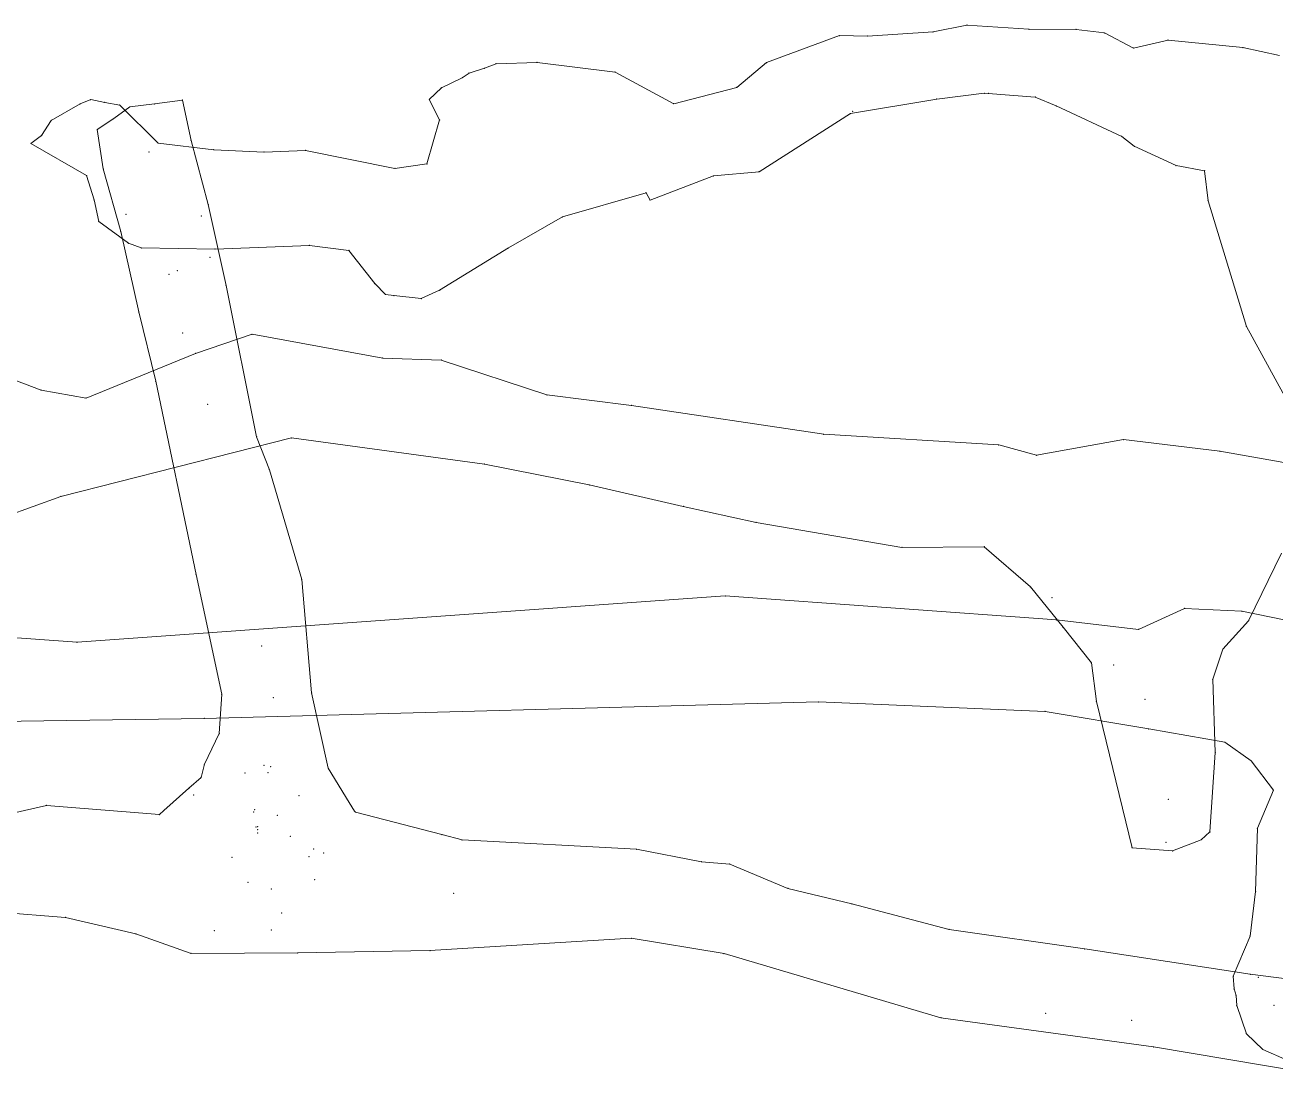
# Model space of a CAD drawing. Header units: millimetres. Extents: x 516689 to 517365, y 4400055 to 4400539.
# Drawn here: x 516914.41 to 516957.91, y 4400470.4 to 4400507.32 of the extents above; entities that cross this region are included whole.
import ezdxf

# ---------------------------------------------------------------- set-up
doc = ezdxf.new("R2010")
doc.units = ezdxf.units.MM
for name, color, linetype, lineweight in [('2PN', 40, 'Continuous', 0), ('415', 172, 'Continuous', 0), ('GAL370_415_KR1_TR', 4, 'Continuous', 0), ('GAL_370', 18, 'Continuous', 0)]:
    doc.layers.add(name, color=color, linetype=linetype, lineweight=lineweight)

msp = doc.modelspace()

# ---------------------------------------------------------------- linework, layer by layer
at = {"layer": '2PN', "lineweight": 0}
for p, q in [((516946.011, 4400507.074, 387), (516947.186, 4400507.316, 387)), ((516947.186, 4400507.316, 387), (516949.348, 4400507.167, 387)), ((516949.348, 4400507.167, 387), (516950.988, 4400507.162, 387)), ((516950.988, 4400507.162, 387), (516951.975, 4400507.04, 387)), ((516940.213, 4400506.008, 387), (516942.752, 4400506.946, 387)), ((516942.752, 4400506.946, 387), (516943.726, 4400506.928, 387)), ((516943.726, 4400506.928, 387), (516946.011, 4400507.074, 387)), ((516951.975, 4400507.04, 387), (516952.985, 4400506.512, 387)), ((516952.985, 4400506.512, 387), (516954.191, 4400506.789, 387)), ((516954.191, 4400506.789, 387), (516956.791, 4400506.533, 387)), ((516956.791, 4400506.533, 387), (516958.061, 4400506.253, 387)), ((516930.395, 4400505.811, 387), (516930.801, 4400505.969, 387)), ((516930.801, 4400505.969, 387), (516932.226, 4400506.017, 387)), ((516932.226, 4400506.017, 387), (516934.94, 4400505.679, 387)), ((516939.176, 4400505.143, 387), (516940.213, 4400506.008, 387)), ((516928.899, 4400505.133, 387), (516929.622, 4400505.483, 387)), ((516929.622, 4400505.483, 387), (516929.864, 4400505.644, 387)), ((516929.864, 4400505.644, 387), (516930.395, 4400505.811, 387)), ((516934.94, 4400505.679, 387), (516936.987, 4400504.577, 387)), ((516928.474, 4400504.728, 387), (516928.899, 4400505.133, 387)), ((516936.987, 4400504.577, 387), (516939.176, 4400505.143, 387)), ((516915.317, 4400503.996, 387), (516916.325, 4400504.573, 387)), ((516916.325, 4400504.573, 387), (516916.695, 4400504.724, 387)), ((516916.695, 4400504.724, 387), (516917.181, 4400504.624, 387)), ((516917.181, 4400504.624, 387), (516917.703, 4400504.53, 387)), ((516928.833, 4400504.013, 387), (516928.474, 4400504.728, 387)), ((516946.137, 4400504.736, 387), (516943.135, 4400504.232, 387)), ((516947.793, 4400504.943, 387), (516946.137, 4400504.736, 387)), ((516947.927, 4400504.935, 387), (516947.793, 4400504.943, 387)), ((516949.566, 4400504.808, 387), (516947.927, 4400504.935, 387)), ((516950.296, 4400504.503, 387), (516949.566, 4400504.808, 387)), ((516917.703, 4400504.53, 387), (516919.037, 4400503.206, 387)), ((516943.135, 4400504.232, 387), (516939.955, 4400502.21, 387)), ((516952.576, 4400503.442, 387), (516950.296, 4400504.503, 387)), ((516914.982, 4400503.47, 387), (516915.317, 4400503.996, 387)), ((516928.395, 4400502.481, 387), (516928.833, 4400504.013, 387)), ((516914.61, 4400503.195, 387), (516914.982, 4400503.47, 387)), ((516953.009, 4400503.096, 387), (516952.576, 4400503.442, 387)), ((516916.55, 4400502.075, 387), (516914.61, 4400503.195, 387)), ((516919.037, 4400503.206, 387), (516920.973, 4400502.975, 387)), ((516920.973, 4400502.975, 387), (516922.727, 4400502.896, 387)), ((516922.727, 4400502.896, 387), (516924.171, 4400502.952, 387)), ((516924.171, 4400502.952, 387), (516927.278, 4400502.325, 387)), ((516954.468, 4400502.426, 387), (516953.009, 4400503.096, 387)), ((516927.278, 4400502.325, 387), (516928.395, 4400502.481, 387)), ((516955.458, 4400502.243, 387), (516954.468, 4400502.426, 387)), ((516916.813, 4400501.23, 387), (516916.55, 4400502.075, 387)), ((516938.366, 4400502.063, 387), (516936.162, 4400501.225, 387)), ((516939.955, 4400502.21, 387), (516938.366, 4400502.063, 387)), ((516955.581, 4400501.203, 387), (516955.458, 4400502.243, 387)), ((516916.972, 4400500.483, 387), (516916.813, 4400501.23, 387)), ((516936.023, 4400501.478, 387), (516933.11, 4400500.639, 387)), ((516936.162, 4400501.225, 387), (516936.023, 4400501.478, 387)), ((516956.914, 4400496.829, 387), (516955.581, 4400501.203, 387)), ((516933.11, 4400500.639, 387), (516931.233, 4400499.557, 387)), ((516918.003, 4400499.72, 387), (516916.972, 4400500.483, 387)), ((516918.452, 4400499.56, 387), (516918.003, 4400499.72, 387)), ((516921.02, 4400499.521, 387), (516918.452, 4400499.56, 387)), ((516924.302, 4400499.649, 387), (516921.02, 4400499.521, 387)), ((516925.682, 4400499.475, 387), (516924.302, 4400499.649, 387)), ((516926.581, 4400498.317, 387), (516925.682, 4400499.475, 387)), ((516931.233, 4400499.557, 387), (516928.833, 4400498.086, 387)), ((516926.948, 4400497.942, 387), (516926.581, 4400498.317, 387)), ((516928.833, 4400498.086, 387), (516928.199, 4400497.796, 387)), ((516927.243, 4400497.903, 387), (516926.948, 4400497.942, 387)), ((516928.199, 4400497.796, 387), (516927.243, 4400497.903, 387)), ((516958.717, 4400493.545, 387), (516956.914, 4400496.829, 387))]:
    msp.add_line(p, q, dxfattribs=at)
for p in [(516947.186, 4400507.316, 387), (516949.348, 4400507.167, 387), (516950.988, 4400507.162, 387), (516942.752, 4400506.946, 387), (516943.726, 4400506.928, 387), (516946.011, 4400507.074, 387), (516951.975, 4400507.04, 387), (516954.191, 4400506.789, 387), (516952.985, 4400506.512, 387), (516956.791, 4400506.533, 387), (516930.801, 4400505.969, 387), (516932.226, 4400506.017, 387), (516940.213, 4400506.008, 387), (516929.622, 4400505.483, 387), (516929.864, 4400505.644, 387), (516930.395, 4400505.811, 387), (516934.94, 4400505.679, 387), (516928.899, 4400505.133, 387), (516939.176, 4400505.143, 387), (516916.325, 4400504.573, 387), (516916.695, 4400504.724, 387), (516917.181, 4400504.624, 387), (516928.474, 4400504.728, 387), (516936.987, 4400504.577, 387), (516946.137, 4400504.736, 387), (516947.793, 4400504.943, 387), (516947.927, 4400504.935, 387), (516949.566, 4400504.808, 387), (516917.703, 4400504.53, 387), (516943.135, 4400504.232, 387), (516943.212, 4400504.317, 387), (516950.296, 4400504.503, 387), (516915.317, 4400503.996, 387), (516928.833, 4400504.013, 387), (516914.982, 4400503.47, 387), (516952.576, 4400503.442, 387), (516914.61, 4400503.195, 387), (516919.037, 4400503.206, 387), (516920.973, 4400502.975, 387), (516922.727, 4400502.896, 387), (516924.171, 4400502.952, 387), (516953.009, 4400503.096, 387), (516928.395, 4400502.481, 387), (516954.468, 4400502.426, 387), (516916.55, 4400502.075, 387), (516927.278, 4400502.325, 387), (516938.366, 4400502.063, 387), (516939.955, 4400502.21, 387), (516955.458, 4400502.243, 387), (516916.813, 4400501.23, 387), (516936.023, 4400501.478, 387), (516936.162, 4400501.225, 387), (516955.581, 4400501.203, 387), (516933.11, 4400500.639, 387), (516916.972, 4400500.483, 387), (516918.003, 4400499.72, 387), (516918.452, 4400499.56, 387), (516921.02, 4400499.521, 387), (516924.302, 4400499.649, 387), (516925.682, 4400499.475, 387), (516931.233, 4400499.557, 387), (516926.581, 4400498.317, 387), (516928.833, 4400498.086, 387), (516926.948, 4400497.942, 387), (516927.243, 4400497.903, 387), (516928.199, 4400497.796, 387), (516956.914, 4400496.829, 387)]:
    msp.add_point(p, dxfattribs=at)
at = {"layer": '415', "lineweight": 0}
for p, q in [((516920.345, 4400495.888, 414.9), (516922.308, 4400496.555, 414.9)), ((516922.308, 4400496.555, 414.9), (516926.855, 4400495.724, 414.9)), ((516916.534, 4400494.336, 414.9), (516920.345, 4400495.888, 414.9)), ((516911.992, 4400495.736, 414.9), (516914.968, 4400494.612, 414.9)), ((516926.855, 4400495.724, 414.9), (516928.892, 4400495.655, 414.9)), ((516928.892, 4400495.655, 414.9), (516932.568, 4400494.443, 414.9)), ((516914.968, 4400494.612, 414.9), (516916.534, 4400494.336, 414.9)), ((516932.568, 4400494.443, 414.9), (516935.512, 4400494.078, 414.9)), ((516935.512, 4400494.078, 414.9), (516942.205, 4400493.074, 414.75)), ((516923.682, 4400492.949, 414.9), (516915.656, 4400490.911, 414.9)), ((516930.395, 4400492.038, 414.9), (516923.682, 4400492.949, 414.9)), ((516942.205, 4400493.074, 414.75), (516948.297, 4400492.706, 414.75)), ((516949.612, 4400492.342, 414.75), (516952.64, 4400492.889, 414.75)), ((516952.64, 4400492.889, 414.75), (516955.995, 4400492.485, 414.75)), ((516948.297, 4400492.706, 414.75), (516949.612, 4400492.342, 414.75)), ((516955.995, 4400492.485, 414.75), (516958.803, 4400491.985, 414.75)), ((516934.043, 4400491.315, 414.9), (516930.395, 4400492.038, 414.9)), ((516937.312, 4400490.567, 414.75), (516934.043, 4400491.315, 414.9)), ((516915.656, 4400490.911, 414.9), (516913.73, 4400490.219, 414.9)), ((516939.851, 4400490.008, 414.75), (516937.312, 4400490.567, 414.75)), ((516944.923, 4400489.138, 414.75), (516939.851, 4400490.008, 414.75)), ((516944.923, 4400489.138, 414.75), (516947.79, 4400489.158, 414.75)), ((516947.79, 4400489.158, 414.75), (516949.398, 4400487.762, 414.75)), ((516956.989, 4400486.586, 414.75), (516958.133, 4400488.941, 414.75)), ((516949.398, 4400487.762, 414.75), (516950.537, 4400486.359, 414.75)), ((516950.537, 4400486.359, 414.75), (516951.521, 4400485.121, 414.75)), ((516956.099, 4400485.599, 414.75), (516956.989, 4400486.586, 414.75)), ((516955.743, 4400484.55, 414.75), (516956.099, 4400485.599, 414.75)), ((516951.521, 4400485.121, 414.75), (516951.692, 4400483.779, 414.75)), ((516955.831, 4400482.002, 414.75), (516955.743, 4400484.55, 414.75)), ((516951.692, 4400483.779, 414.75), (516952.933, 4400478.689, 414.75)), ((516955.647, 4400479.239, 414.75), (516955.831, 4400482.002, 414.75)), ((516954.345, 4400478.576, 414.75), (516955.34, 4400478.965, 414.75)), ((516955.34, 4400478.965, 414.75), (516955.647, 4400479.239, 414.75)), ((516952.933, 4400478.689, 414.75), (516954.345, 4400478.576, 414.75))]:
    msp.add_line(p, q, dxfattribs=at)
for p in [(516922.308, 4400496.555, 414.9), (516920.345, 4400495.888, 414.9), (516926.855, 4400495.724, 414.9), (516928.892, 4400495.655, 414.9), (516914.968, 4400494.612, 414.9), (516916.534, 4400494.336, 414.9), (516932.568, 4400494.443, 414.9), (516935.512, 4400494.078, 414.9), (516923.682, 4400492.949, 414.9), (516942.205, 4400493.074, 414.75), (516952.64, 4400492.889, 414.75), (516948.297, 4400492.706, 414.75), (516955.995, 4400492.485, 414.75), (516930.395, 4400492.038, 414.9), (516949.612, 4400492.342, 414.75), (516934.043, 4400491.315, 414.9), (516915.656, 4400490.911, 414.9), (516937.312, 4400490.567, 414.75), (516939.851, 4400490.008, 414.75), (516944.923, 4400489.138, 414.75), (516947.79, 4400489.158, 414.75), (516949.398, 4400487.762, 414.75), (516950.153, 4400487.392, 414.75), (516950.537, 4400486.359, 414.75), (516956.989, 4400486.586, 414.75), (516956.099, 4400485.599, 414.75), (516951.521, 4400485.121, 414.75), (516955.743, 4400484.55, 414.75), (516951.692, 4400483.779, 414.75), (516953.384, 4400483.851, 414.75), (516955.831, 4400482.002, 414.75), (516954.197, 4400480.366, 414.75), (516954.12, 4400478.87, 414.75), (516955.34, 4400478.965, 414.75), (516955.647, 4400479.239, 414.75), (516952.933, 4400478.689, 414.75), (516952.933, 4400478.689, 414.75), (516954.345, 4400478.576, 414.75)]:
    msp.add_point(p, dxfattribs=at)
at = {"layer": 'GAL370_415_KR1_TR', "lineweight": 0}
for p, q in [((516916.216, 4400485.837, 394.41), (516938.776, 4400487.448, 398.646)), ((516938.776, 4400487.448, 398.646), (516950.301, 4400486.616, 401.17)), ((516953.157, 4400486.286, 401.17), (516954.764, 4400487.013, 401.17)), ((516954.764, 4400487.013, 401.17), (516956.756, 4400486.919, 401.17)), ((516956.756, 4400486.919, 401.17), (516958.292, 4400486.607, 401.17)), ((516906.611, 4400486.533, 392.501), (516916.216, 4400485.837, 394.41)), ((516950.301, 4400486.616, 401.17), (516953.157, 4400486.286, 401.17)), ((516920.642, 4400483.19, 395.152), (516942.023, 4400483.761, 398.909)), ((516942.023, 4400483.761, 398.909), (516949.908, 4400483.433, 401.17)), ((516949.908, 4400483.433, 401.17), (516953.514, 4400482.822, 401.17)), ((516906.276, 4400482.962, 392.712), (516920.642, 4400483.19, 395.152)), ((516953.514, 4400482.822, 401.17), (516956.166, 4400482.357, 401.17)), ((516956.166, 4400482.357, 401.17), (516957.078, 4400481.716, 401.17)), ((516957.078, 4400481.716, 401.17), (516957.854, 4400480.688, 401.17)), ((516957.854, 4400480.688, 401.17), (516957.298, 4400479.368, 401.17)), ((516957.298, 4400479.368, 401.17), (516957.235, 4400477.161, 401.17)), ((516957.235, 4400477.161, 401.17), (516957.04, 4400475.613, 401.17)), ((516957.04, 4400475.613, 401.17), (516956.455, 4400474.215, 401.17)), ((516956.455, 4400474.215, 401.17), (516956.485, 4400473.772, 401.17)), ((516956.485, 4400473.772, 401.17), (516956.554, 4400473.541, 401.17)), ((516956.554, 4400473.541, 401.17), (516956.578, 4400473.197, 401.17)), ((516956.578, 4400473.197, 401.17), (516956.913, 4400472.217, 401.17)), ((516956.913, 4400472.217, 401.17), (516957.481, 4400471.669, 401.17)), ((516957.481, 4400471.669, 401.17), (516958.328, 4400471.297, 401.17))]:
    msp.add_line(p, q, dxfattribs=at)
for p in [(516938.776, 4400487.448, 398.646), (516954.764, 4400487.013, 401.17), (516956.756, 4400486.919, 401.17), (516950.301, 4400486.616, 401.17), (516953.157, 4400486.286, 401.17), (516916.216, 4400485.837, 394.41), (516952.3, 4400485.043, 401.17), (516942.023, 4400483.761, 398.909), (516949.908, 4400483.433, 401.17), (516920.642, 4400483.19, 395.152), (516953.514, 4400482.822, 401.17), (516956.166, 4400482.357, 401.17), (516957.078, 4400481.716, 401.17), (516957.854, 4400480.688, 401.17), (516957.298, 4400479.368, 401.17), (516957.235, 4400477.161, 401.17), (516957.04, 4400475.613, 401.17), (516956.455, 4400474.215, 401.17), (516957.335, 4400474.18, 401.17), (516956.485, 4400473.772, 401.17), (516956.554, 4400473.541, 401.17), (516956.578, 4400473.197, 401.17), (516957.869, 4400473.198, 401.17), (516956.913, 4400472.217, 401.17), (516957.481, 4400471.669, 401.17)]:
    msp.add_point(p, dxfattribs=at)
at = {"layer": 'GAL_370', "lineweight": 0}
for p, q in [((516918.913, 4400504.57, 371.5), (516918.049, 4400504.467, 371.5)), ((516918.913, 4400504.57, 371.5), (516918.049, 4400504.467, 371.5)), ((516919.885, 4400504.703, 371.5), (516918.913, 4400504.57, 371.5)), ((516919.885, 4400504.703, 371.5), (516918.913, 4400504.57, 371.5)), ((516920.187, 4400503.3, 371.5), (516919.885, 4400504.703, 371.5)), ((516920.187, 4400503.3, 371.5), (516919.885, 4400504.703, 371.5)), ((516918.049, 4400504.467, 371.5), (516917.496, 4400504.058, 371.5)), ((516918.049, 4400504.467, 371.5), (516917.496, 4400504.058, 371.5)), ((516917.496, 4400504.058, 371.5), (516916.921, 4400503.677, 371.5)), ((516917.496, 4400504.058, 371.5), (516916.921, 4400503.677, 371.5)), ((516916.921, 4400503.677, 371.5), (516917.13, 4400502.309, 371.5)), ((516916.921, 4400503.677, 371.5), (516917.13, 4400502.309, 371.5)), ((516920.781, 4400501.068, 371.5), (516920.187, 4400503.3, 371.5)), ((516920.781, 4400501.068, 371.5), (516920.187, 4400503.3, 371.5)), ((516917.13, 4400502.309, 371.5), (516917.741, 4400500.126, 371.5)), ((516917.13, 4400502.309, 371.5), (516917.741, 4400500.126, 371.5)), ((516921.405, 4400498.247, 371.5), (516920.781, 4400501.068, 371.5)), ((516921.405, 4400498.247, 371.5), (516920.781, 4400501.068, 371.5)), ((516917.741, 4400500.126, 371.5), (516918.364, 4400497.33, 371.5)), ((516917.741, 4400500.126, 371.5), (516918.364, 4400497.33, 371.5)), ((516922.466, 4400492.99, 371.5), (516921.405, 4400498.247, 371.5)), ((516922.466, 4400492.99, 371.5), (516921.405, 4400498.247, 371.5)), ((516918.364, 4400497.33, 371.5), (516918.959, 4400494.918, 371.5)), ((516918.364, 4400497.33, 371.5), (516918.959, 4400494.918, 371.5)), ((516918.959, 4400494.918, 371.5), (516920.36, 4400488.191, 371.25)), ((516918.959, 4400494.918, 371.5), (516920.36, 4400488.191, 371.25)), ((516922.915, 4400491.843, 371.5), (516922.466, 4400492.99, 371.5)), ((516922.915, 4400491.843, 371.5), (516922.466, 4400492.99, 371.5)), ((516924.04, 4400488.02, 371.25), (516922.915, 4400491.843, 371.5)), ((516924.04, 4400488.02, 371.25), (516922.915, 4400491.843, 371.5)), ((516920.36, 4400488.191, 371.25), (516921.255, 4400484.027, 371.25)), ((516920.36, 4400488.191, 371.25), (516921.255, 4400484.027, 371.25)), ((516924.377, 4400484.075, 371.25), (516924.04, 4400488.02, 371.25)), ((516924.377, 4400484.075, 371.25), (516924.04, 4400488.02, 371.25)), ((516921.255, 4400484.027, 371.25), (516921.169, 4400482.658, 371.25)), ((516921.255, 4400484.027, 371.25), (516921.169, 4400482.658, 371.25)), ((516924.959, 4400481.452, 371.25), (516924.377, 4400484.075, 371.25)), ((516924.959, 4400481.452, 371.25), (516924.377, 4400484.075, 371.25)), ((516921.169, 4400482.658, 371.25), (516920.65, 4400481.594, 371.25)), ((516921.169, 4400482.658, 371.25), (516920.65, 4400481.594, 371.25)), ((516920.65, 4400481.594, 371.25), (516920.532, 4400481.137, 371.25)), ((516920.65, 4400481.594, 371.25), (516920.532, 4400481.137, 371.25)), ((516920.532, 4400481.137, 371.25), (516920.111, 4400480.755, 371.25)), ((516920.532, 4400481.137, 371.25), (516920.111, 4400480.755, 371.25)), ((516925.691, 4400480.26, 371.25), (516924.959, 4400481.452, 371.25)), ((516925.691, 4400480.26, 371.25), (516924.959, 4400481.452, 371.25)), ((516920.111, 4400480.755, 371.25), (516919.232, 4400479.978, 371.25)), ((516920.111, 4400480.755, 371.25), (516919.232, 4400479.978, 371.25)), ((516925.878, 4400479.956, 371.25), (516925.691, 4400480.26, 371.25)), ((516925.878, 4400479.956, 371.25), (516925.691, 4400480.26, 371.25)), ((516915.15, 4400480.157, 371.25), (516912.738, 4400479.605, 371.25)), ((516915.15, 4400480.157, 371.25), (516912.738, 4400479.605, 371.25)), ((516919.082, 4400479.839, 371.25), (516915.15, 4400480.157, 371.25)), ((516919.082, 4400479.839, 371.25), (516915.15, 4400480.157, 371.25)), ((516919.232, 4400479.978, 371.25), (516919.082, 4400479.839, 371.25)), ((516919.232, 4400479.978, 371.25), (516919.082, 4400479.839, 371.25)), ((516925.903, 4400479.927, 371.25), (516925.878, 4400479.956, 371.25)), ((516925.903, 4400479.927, 371.25), (516925.878, 4400479.956, 371.25)), ((516928.918, 4400479.144, 371.25), (516925.903, 4400479.927, 371.25)), ((516928.918, 4400479.144, 371.25), (516925.903, 4400479.927, 371.25)), ((516929.619, 4400478.961, 371.25), (516928.918, 4400479.144, 371.25)), ((516929.619, 4400478.961, 371.25), (516928.918, 4400479.144, 371.25)), ((516935.692, 4400478.635, 370.9), (516929.619, 4400478.961, 371.25)), ((516935.692, 4400478.635, 370.9), (516929.619, 4400478.961, 371.25)), ((516937.947, 4400478.199, 370.9), (516935.692, 4400478.635, 370.9)), ((516937.947, 4400478.199, 370.9), (516935.692, 4400478.635, 370.9)), ((516938.935, 4400478.121, 370.9), (516937.947, 4400478.199, 370.9)), ((516938.935, 4400478.121, 370.9), (516937.947, 4400478.199, 370.9)), ((516940.955, 4400477.27, 370.9), (516938.935, 4400478.121, 370.9)), ((516940.955, 4400477.27, 370.9), (516938.935, 4400478.121, 370.9)), ((516943.185, 4400476.73, 370.9), (516940.955, 4400477.27, 370.9)), ((516943.185, 4400476.73, 370.9), (516940.955, 4400477.27, 370.9)), ((516946.566, 4400475.847, 370.9), (516943.185, 4400476.73, 370.9)), ((516946.566, 4400475.847, 370.9), (516943.185, 4400476.73, 370.9)), ((516912.544, 4400476.522, 371.25), (516915.812, 4400476.263, 371.25)), ((516912.544, 4400476.522, 371.25), (516915.812, 4400476.263, 371.25)), ((516915.812, 4400476.263, 371.25), (516918.268, 4400475.687, 371.25)), ((516915.812, 4400476.263, 371.25), (516918.268, 4400475.687, 371.25)), ((516951.287, 4400475.167, 370.75), (516946.566, 4400475.847, 370.9)), ((516951.287, 4400475.167, 370.75), (516946.566, 4400475.847, 370.9)), ((516918.268, 4400475.687, 371.25), (516920.186, 4400475.009, 371.25)), ((516918.268, 4400475.687, 371.25), (516920.186, 4400475.009, 371.25)), ((516928.501, 4400475.108, 371.25), (516935.506, 4400475.539, 370.9)), ((516928.501, 4400475.108, 371.25), (516935.506, 4400475.539, 370.9)), ((516935.506, 4400475.539, 370.9), (516938.736, 4400475.002, 370.9)), ((516935.506, 4400475.539, 370.9), (516938.736, 4400475.002, 370.9)), ((516920.186, 4400475.009, 371.25), (516923.899, 4400475.03, 371.25)), ((516920.186, 4400475.009, 371.25), (516923.899, 4400475.03, 371.25)), ((516923.899, 4400475.03, 371.25), (516928.501, 4400475.108, 371.25)), ((516923.899, 4400475.03, 371.25), (516928.501, 4400475.108, 371.25)), ((516938.736, 4400475.002, 370.9), (516946.282, 4400472.774, 370.9)), ((516938.736, 4400475.002, 370.9), (516946.282, 4400472.774, 370.9)), ((516957.048, 4400474.287, 370.75), (516951.287, 4400475.167, 370.75)), ((516957.048, 4400474.287, 370.75), (516951.287, 4400475.167, 370.75)), ((516961.422, 4400473.731, 370.75), (516957.048, 4400474.287, 370.75)), ((516961.422, 4400473.731, 370.75), (516957.048, 4400474.287, 370.75)), ((516946.282, 4400472.774, 370.9), (516953.683, 4400471.757, 370.75)), ((516946.282, 4400472.774, 370.9), (516953.683, 4400471.757, 370.75)), ((516953.683, 4400471.757, 370.75), (516961.798, 4400470.396, 370.75)), ((516953.683, 4400471.757, 370.75), (516961.798, 4400470.396, 370.75))]:
    msp.add_line(p, q, dxfattribs=at)
for p in [(516918.913, 4400504.57, 371.5), (516918.913, 4400504.57, 371.5), (516919.885, 4400504.703, 371.5), (516919.885, 4400504.703, 371.5), (516918.049, 4400504.467, 371.5), (516918.049, 4400504.467, 371.5), (516916.921, 4400503.677, 371.5), (516916.921, 4400503.677, 371.5), (516917.496, 4400504.058, 371.5), (516917.496, 4400504.058, 371.5), (516920.187, 4400503.3, 371.5), (516920.187, 4400503.3, 371.5), (516918.723, 4400502.892, 371.5), (516918.723, 4400502.892, 371.5), (516917.13, 4400502.309, 371.5), (516917.13, 4400502.309, 371.5), (516920.781, 4400501.068, 371.5), (516920.781, 4400501.068, 371.5), (516917.919, 4400500.73, 371.5), (516917.919, 4400500.73, 371.5), (516920.541, 4400500.67, 371.5), (516920.541, 4400500.67, 371.5), (516917.741, 4400500.126, 371.5), (516917.741, 4400500.126, 371.5), (516920.843, 4400499.23, 371.5), (516920.843, 4400499.23, 371.5), (516919.414, 4400498.637, 371.5), (516919.414, 4400498.637, 371.5), (516919.712, 4400498.772, 371.5), (516919.712, 4400498.772, 371.5), (516921.405, 4400498.247, 371.5), (516921.405, 4400498.247, 371.5), (516918.364, 4400497.33, 371.5), (516918.364, 4400497.33, 371.5), (516919.895, 4400496.599, 371.5), (516919.895, 4400496.599, 371.5), (516918.959, 4400494.918, 371.5), (516918.959, 4400494.918, 371.5), (516920.761, 4400494.115, 371.5), (516920.761, 4400494.115, 371.5), (516922.466, 4400492.99, 371.5), (516922.466, 4400492.99, 371.5), (516922.915, 4400491.843, 371.5), (516922.915, 4400491.843, 371.5), (516920.36, 4400488.191, 371.25), (516920.36, 4400488.191, 371.25), (516924.04, 4400488.02, 371.25), (516924.04, 4400488.02, 371.25), (516922.642, 4400485.709, 371.25), (516922.642, 4400485.709, 371.25), (516921.255, 4400484.027, 371.25), (516921.255, 4400484.027, 371.25), (516923.048, 4400483.911, 371.25), (516923.048, 4400483.911, 371.25), (516924.377, 4400484.075, 371.25), (516924.377, 4400484.075, 371.25), (516921.169, 4400482.658, 371.25), (516921.169, 4400482.658, 371.25), (516920.65, 4400481.594, 371.25), (516920.65, 4400481.594, 371.25), (516922.727, 4400481.56, 371.25), (516922.727, 4400481.56, 371.25), (516922.952, 4400481.513, 371.25), (516922.952, 4400481.513, 371.25), (516920.532, 4400481.137, 371.25), (516920.532, 4400481.137, 371.25), (516922.068, 4400481.293, 371.25), (516922.068, 4400481.293, 371.25), (516922.859, 4400481.298, 371.25), (516922.859, 4400481.298, 371.25), (516924.959, 4400481.452, 371.25), (516924.959, 4400481.452, 371.25), (516920.111, 4400480.755, 371.25), (516920.111, 4400480.755, 371.25), (516920.28, 4400480.52, 371.25), (516920.28, 4400480.52, 371.25), (516923.938, 4400480.502, 371.25), (516923.938, 4400480.502, 371.25), (516925.691, 4400480.26, 371.25), (516925.691, 4400480.26, 371.25), (516915.15, 4400480.157, 371.25), (516915.15, 4400480.157, 371.25), (516919.082, 4400479.839, 371.25), (516919.082, 4400479.839, 371.25), (516919.232, 4400479.978, 371.25), (516919.232, 4400479.978, 371.25), (516922.369, 4400479.927, 371.25), (516922.369, 4400479.927, 371.25), (516922.403, 4400480.007, 371.25), (516922.403, 4400480.007, 371.25), (516923.19, 4400479.82, 371.25), (516923.19, 4400479.82, 371.25), (516925.878, 4400479.956, 371.25), (516925.878, 4400479.956, 371.25), (516925.903, 4400479.927, 371.25), (516925.903, 4400479.927, 371.25), (516922.446, 4400479.405, 371.25), (516922.446, 4400479.405, 371.25), (516922.498, 4400479.423, 371.25), (516922.498, 4400479.423, 371.25), (516922.508, 4400479.32, 371.25), (516922.508, 4400479.32, 371.25), (516922.508, 4400479.32, 371.25), (516922.508, 4400479.32, 371.25), (516922.507, 4400479.204, 371.25), (516922.507, 4400479.204, 371.25), (516923.641, 4400479.087, 371.25), (516923.641, 4400479.087, 371.25), (516928.918, 4400479.144, 371.25), (516928.918, 4400479.144, 371.25), (516929.619, 4400478.961, 371.25), (516929.619, 4400478.961, 371.25), (516924.454, 4400478.644, 371.25), (516924.454, 4400478.644, 371.25), (516924.801, 4400478.503, 371.25), (516924.801, 4400478.503, 371.25), (516935.692, 4400478.635, 370.9), (516935.692, 4400478.635, 370.9), (516921.611, 4400478.359, 371.25), (516921.611, 4400478.359, 371.25), (516924.286, 4400478.376, 371.25), (516924.286, 4400478.376, 371.25), (516937.947, 4400478.199, 370.9), (516937.947, 4400478.199, 370.9), (516938.935, 4400478.121, 370.9), (516938.935, 4400478.121, 370.9), (516924.487, 4400477.572, 371.25), (516924.487, 4400477.572, 371.25), (516922.165, 4400477.488, 371.25), (516922.165, 4400477.488, 371.25), (516922.974, 4400477.252, 371.25), (516922.974, 4400477.252, 371.25), (516940.955, 4400477.27, 370.9), (516940.955, 4400477.27, 370.9), (516929.327, 4400477.104, 371.25), (516929.327, 4400477.104, 371.25), (516943.185, 4400476.73, 370.9), (516943.185, 4400476.73, 370.9), (516915.812, 4400476.263, 371.25), (516915.812, 4400476.263, 371.25), (516923.336, 4400476.416, 371.25), (516923.336, 4400476.416, 371.25), (516922.978, 4400475.827, 371.25), (516922.978, 4400475.827, 371.25), (516946.566, 4400475.847, 370.9), (516946.566, 4400475.847, 370.9), (516918.268, 4400475.687, 371.25), (516918.268, 4400475.687, 371.25), (516920.995, 4400475.806, 371.25), (516920.995, 4400475.806, 371.25), (516935.506, 4400475.539, 370.9), (516935.506, 4400475.539, 370.9), (516920.186, 4400475.009, 371.25), (516920.186, 4400475.009, 371.25), (516923.899, 4400475.03, 371.25), (516923.899, 4400475.03, 371.25), (516928.501, 4400475.108, 371.25), (516928.501, 4400475.108, 371.25), (516938.736, 4400475.002, 370.9), (516938.736, 4400475.002, 370.9), (516951.287, 4400475.167, 370.75), (516951.287, 4400475.167, 370.75), (516957.048, 4400474.287, 370.75), (516957.048, 4400474.287, 370.75), (516949.929, 4400472.927, 370.75), (516949.929, 4400472.927, 370.75), (516949.929, 4400472.927, 370.75), (516949.929, 4400472.927, 370.75), (516946.282, 4400472.774, 370.9), (516946.282, 4400472.774, 370.9), (516952.916, 4400472.682, 370.75), (516952.916, 4400472.682, 370.75), (516953.683, 4400471.757, 370.75), (516953.683, 4400471.757, 370.75)]:
    msp.add_point(p, dxfattribs=at)

doc.saveas('drawing.dxf')
